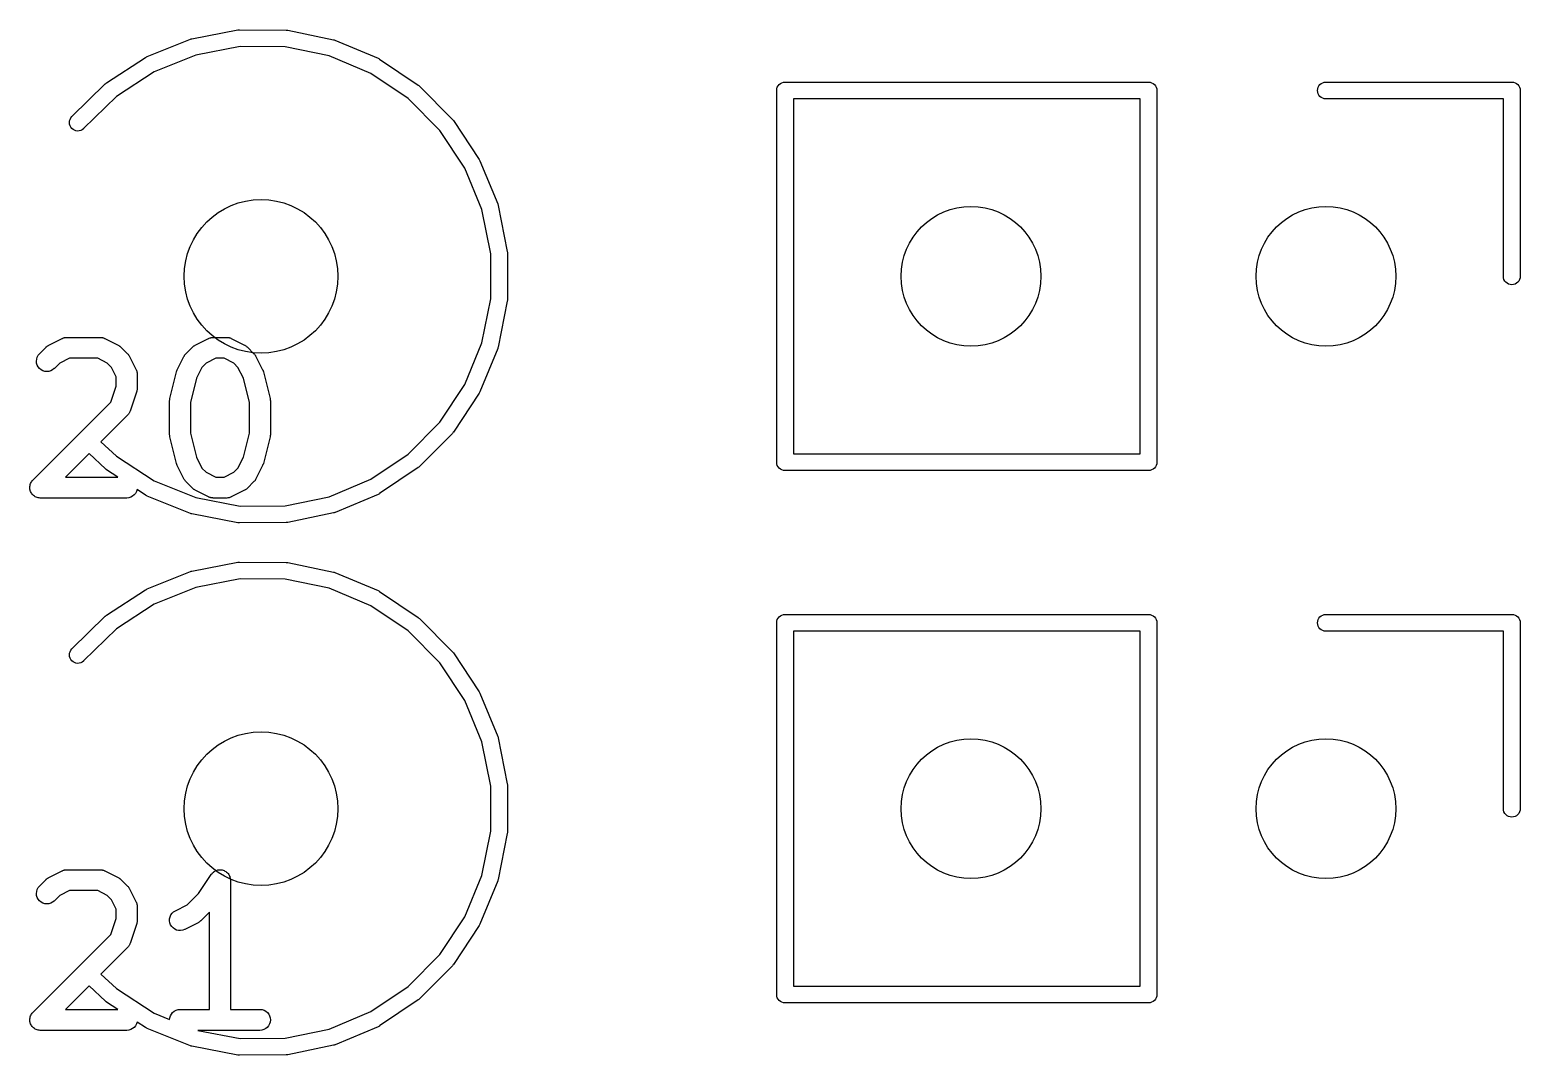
# Model space of a CAD drawing. Extents: x 47 to 146.1, y -90.2 to -39.3.
# Drawn here: x 94.87 to 105.53, y -58.91 to -51.58 of the extents above; entities that cross this region are included whole.
import ezdxf

# ---------------------------------------------------------------- set-up
doc = ezdxf.new("R2010")
doc.units = 0
doc.header["$MEASUREMENT"] = 0
doc.layers.add('BLACK', color=7, linetype='CONTINUOUS')

msp = doc.modelspace()

# ---------------------------------------------------------------- linework, layer by layer
at = {"layer": 'BLACK', "linetype": 'CONTINUOUS'}
for p, q in [((96.0254, -51.6393), (96.3535, -51.5767)), ((96.3535, -51.5767), (96.3543, -51.5765)), ((96.3543, -51.5765), (96.3597, -51.5761)), ((96.3597, -51.5761), (96.3652, -51.5756)), ((96.3652, -51.5756), (96.6992, -51.5779)), ((96.6992, -51.5779), (96.7, -51.5779)), ((96.7, -51.5779), (96.7054, -51.5786)), ((96.7054, -51.5786), (96.7108, -51.5791)), ((96.7108, -51.5791), (97.038, -51.6463)), ((95.7045, -51.7677), (96.0142, -51.6426)), ((96.0142, -51.6426), (96.0149, -51.6423)), ((96.0149, -51.6423), (96.0202, -51.6408)), ((96.0202, -51.6408), (96.0254, -51.6393)), ((96.3702, -51.6956), (96.0537, -51.756)), ((96.6925, -51.6979), (96.3702, -51.6956)), ((97.0081, -51.7626), (96.6925, -51.6979)), ((97.038, -51.6463), (97.0388, -51.6464)), ((97.0388, -51.6464), (97.044, -51.6481)), ((97.044, -51.6481), (97.0492, -51.6497)), ((97.0492, -51.6497), (97.3571, -51.7791)), ((95.4146, -51.9561), (95.6941, -51.7732)), ((95.6941, -51.7732), (95.6948, -51.7727)), ((95.6948, -51.7727), (95.6997, -51.7702)), ((95.6997, -51.7702), (95.7045, -51.7677)), ((96.0537, -51.756), (95.7549, -51.8768)), ((97.3052, -51.8875), (97.0081, -51.7626)), ((97.3571, -51.7791), (97.3579, -51.7795)), ((97.3579, -51.7795), (97.3627, -51.7821)), ((97.3627, -51.7821), (97.3674, -51.7847)), ((97.3674, -51.7847), (97.6444, -51.9715)), ((95.7549, -51.8768), (95.4853, -52.0533)), ((97.5724, -52.0677), (97.3052, -51.8875)), ((95.1669, -52.1971), (95.4055, -51.9634)), ((95.4055, -51.9634), (95.4061, -51.9628)), ((95.4061, -51.9628), (95.4104, -51.9595)), ((95.4104, -51.9595), (95.4146, -51.9561)), ((97.6444, -51.9715), (97.6451, -51.9719)), ((97.6451, -51.9719), (97.6492, -51.9754)), ((97.6492, -51.9754), (97.6534, -51.9789)), ((97.6534, -51.9789), (97.8888, -52.2159)), ((100.21, -52.01), (100.211, -51.9982)), ((100.21, -52.0129), (100.21, -52.01)), ((100.21, -54.667), (100.21, -52.0129)), ((100.211, -51.9982), (100.214, -51.9869)), ((100.214, -51.9869), (100.22, -51.9765)), ((100.22, -51.9765), (100.227, -51.9674)), ((100.227, -51.9674), (100.237, -51.9599)), ((100.237, -51.9599), (100.247, -51.9543)), ((100.247, -51.9543), (100.258, -51.9509)), ((100.258, -51.9509), (100.267, -51.95)), ((100.267, -51.95), (100.27, -51.9497)), ((100.27, -51.9497), (100.273, -51.95)), ((100.273, -51.95), (102.867, -51.95)), ((102.867, -51.95), (102.87, -51.9497)), ((102.87, -51.9497), (102.873, -51.95)), ((102.873, -51.95), (102.873, -51.95)), ((102.873, -51.95), (102.882, -51.9509)), ((102.882, -51.9509), (102.893, -51.9543)), ((102.893, -51.9543), (102.903, -51.9599)), ((102.903, -51.9599), (102.913, -51.9674)), ((102.913, -51.9674), (102.92, -51.9765)), ((102.92, -51.9765), (102.926, -51.9869)), ((102.926, -51.9869), (102.929, -51.9982)), ((102.929, -51.9982), (102.93, -52.01)), ((102.93, -52.01), (102.93, -52.0129)), ((102.93, -52.0129), (102.93, -54.6671)), ((104.08, -52.01), (104.081, -51.9982)), ((104.081, -52.0218), (104.08, -52.01)), ((104.081, -51.9982), (104.084, -51.9869)), ((104.084, -52.0331), (104.081, -52.0218)), ((104.084, -51.9869), (104.09, -51.9765)), ((104.09, -52.0435), (104.084, -52.0331)), ((104.09, -51.9765), (104.097, -51.9674)), ((104.097, -51.9674), (104.107, -51.9599)), ((104.107, -51.9599), (104.117, -51.9543)), ((104.117, -51.9543), (104.128, -51.9509)), ((104.128, -51.9509), (104.137, -51.95)), ((104.137, -51.95), (105.467, -51.95)), ((105.467, -51.95), (105.47, -51.9497)), ((105.47, -51.9497), (105.473, -51.95)), ((105.473, -51.95), (105.473, -51.95)), ((105.473, -51.95), (105.482, -51.9509)), ((105.482, -51.9509), (105.493, -51.9543)), ((105.493, -51.9543), (105.503, -51.9599)), ((105.503, -51.9599), (105.513, -51.9674)), ((105.513, -51.9674), (105.52, -51.9765)), ((105.52, -51.9765), (105.526, -51.9869)), ((105.526, -51.9869), (105.529, -51.9982)), ((105.529, -51.9982), (105.53, -52.01)), ((105.53, -52.01), (105.53, -52.0129)), ((105.53, -52.0129), (105.53, -53.3429)), ((95.4853, -52.0533), (95.2508, -52.2829)), ((97.7995, -52.2963), (97.5724, -52.0677)), ((100.33, -52.07), (100.33, -54.61)), ((102.81, -52.07), (100.33, -52.07)), ((102.81, -54.61), (102.81, -52.07)), ((104.097, -52.0526), (104.09, -52.0435)), ((104.107, -52.0601), (104.097, -52.0526)), ((104.117, -52.0657), (104.107, -52.0601)), ((104.128, -52.0691), (104.117, -52.0657)), ((104.137, -52.07), (104.128, -52.0691)), ((105.41, -52.07), (104.137, -52.07)), ((105.41, -53.3429), (105.41, -52.07)), ((95.1489, -52.2392), (95.1502, -52.2275)), ((95.1498, -52.2508), (95.1489, -52.2392)), ((95.1531, -52.2621), (95.1498, -52.2508)), ((95.1502, -52.2275), (95.1537, -52.2164)), ((95.1537, -52.2164), (95.1593, -52.2061)), ((95.1593, -52.2061), (95.1669, -52.1971)), ((97.8888, -52.2159), (97.8894, -52.2165)), ((97.8894, -52.2165), (97.8928, -52.2208)), ((97.8928, -52.2208), (97.8962, -52.225)), ((97.8962, -52.225), (98.081, -52.5032)), ((95.1584, -52.2725), (95.1531, -52.2621)), ((95.1657, -52.2817), (95.1584, -52.2725)), ((95.1746, -52.2893), (95.1657, -52.2817)), ((95.1848, -52.295), (95.1746, -52.2893)), ((95.196, -52.2986), (95.1848, -52.295)), ((95.2076, -52.3), (95.196, -52.2986)), ((95.2193, -52.2991), (95.2076, -52.3)), ((95.2305, -52.2959), (95.2193, -52.2991)), ((95.241, -52.2907), (95.2305, -52.2959)), ((95.2502, -52.2834), (95.241, -52.2907)), ((95.2508, -52.2829), (95.2502, -52.2834)), ((97.9778, -52.5647), (97.7995, -52.2963)), ((98.1007, -52.8626), (97.9778, -52.5647)), ((98.081, -52.5032), (98.0815, -52.5039)), ((98.0815, -52.5039), (98.084, -52.5087)), ((98.084, -52.5087), (98.0865, -52.5135)), ((98.0865, -52.5135), (98.2139, -52.8223)), ((98.1633, -53.1787), (98.1007, -52.8626)), ((98.2139, -52.8223), (98.2142, -52.8231)), ((98.2142, -52.8231), (98.2157, -52.8284)), ((98.2157, -52.8284), (98.2172, -52.8335)), ((98.2172, -52.8335), (98.2821, -53.1612)), ((98.1633, -53.501), (98.1633, -53.1787)), ((98.2821, -53.1612), (98.2823, -53.162)), ((98.2823, -53.162), (98.2828, -53.1674)), ((98.2828, -53.1674), (98.2833, -53.1728)), ((98.2833, -53.1728), (98.2833, -53.5069)), ((105.411, -53.3518), (105.41, -53.3429)), ((105.414, -53.3631), (105.411, -53.3518)), ((105.42, -53.3735), (105.414, -53.3631)), ((105.427, -53.3826), (105.42, -53.3735)), ((105.437, -53.3901), (105.427, -53.3826)), ((105.447, -53.3957), (105.437, -53.3901)), ((105.458, -53.3991), (105.447, -53.3957)), ((105.47, -53.4003), (105.458, -53.3991)), ((105.482, -53.3991), (105.47, -53.4003)), ((105.493, -53.3957), (105.482, -53.3991)), ((105.503, -53.3901), (105.493, -53.3957)), ((105.513, -53.3826), (105.503, -53.3901)), ((105.52, -53.3735), (105.513, -53.3826)), ((105.526, -53.3631), (105.52, -53.3735)), ((105.529, -53.3518), (105.526, -53.3631)), ((105.53, -53.3429), (105.529, -53.3518)), ((98.1007, -53.8171), (98.1633, -53.501)), ((98.2822, -53.5185), (98.2173, -53.8462)), ((98.2827, -53.5131), (98.2822, -53.5185)), ((98.2833, -53.5077), (98.2827, -53.5131)), ((98.2833, -53.5069), (98.2833, -53.5077)), ((94.9351, -53.894), (94.9827, -53.8463)), ((94.9827, -53.8463), (94.9834, -53.8456)), ((94.9834, -53.8456), (94.9867, -53.843)), ((94.9867, -53.843), (94.9898, -53.8401)), ((94.9898, -53.8401), (94.9924, -53.8384)), ((94.9924, -53.8384), (94.9949, -53.8365)), ((94.9949, -53.8365), (94.9986, -53.8345)), ((94.9986, -53.8345), (95.0022, -53.8323)), ((95.0022, -53.8323), (95.0974, -53.7847)), ((95.0974, -53.7847), (95.0983, -53.7842)), ((95.0983, -53.7842), (95.1004, -53.7834)), ((95.1004, -53.7834), (95.1024, -53.7824)), ((95.1024, -53.7824), (95.1073, -53.7809)), ((95.1073, -53.7809), (95.1121, -53.7792)), ((95.1121, -53.7792), (95.1143, -53.7788)), ((95.1143, -53.7788), (95.1164, -53.7782)), ((95.1164, -53.7782), (95.1215, -53.7777)), ((95.1215, -53.7777), (95.1265, -53.7769)), ((95.1265, -53.7769), (95.1288, -53.777)), ((95.1288, -53.777), (95.131, -53.7767)), ((95.131, -53.7767), (95.369, -53.7767)), ((95.369, -53.7767), (95.3701, -53.7768)), ((95.3701, -53.7768), (95.3723, -53.777)), ((95.3723, -53.777), (95.3745, -53.7769)), ((95.3745, -53.7769), (95.3796, -53.7778)), ((95.3796, -53.7778), (95.3846, -53.7784)), ((95.3846, -53.7784), (95.3867, -53.779)), ((95.3867, -53.779), (95.3889, -53.7794)), ((95.3889, -53.7794), (95.3937, -53.7813)), ((95.3937, -53.7813), (95.3986, -53.7828)), ((95.3986, -53.7828), (95.4005, -53.7839)), ((95.4005, -53.7839), (95.4026, -53.7847)), ((95.4026, -53.7847), (95.4978, -53.8323)), ((95.4978, -53.8323), (95.4988, -53.8328)), ((95.4988, -53.8328), (95.5023, -53.835)), ((95.5023, -53.835), (95.506, -53.837)), ((95.506, -53.837), (95.5084, -53.839)), ((95.5084, -53.839), (95.511, -53.8407)), ((95.511, -53.8407), (95.5141, -53.8437)), ((95.5141, -53.8437), (95.5173, -53.8463)), ((95.5173, -53.8463), (95.5649, -53.894)), ((95.9827, -53.894), (96.0303, -53.8463)), ((96.0303, -53.8463), (96.031, -53.8456)), ((96.031, -53.8456), (96.0343, -53.843)), ((96.0343, -53.843), (96.0374, -53.8401)), ((96.0374, -53.8401), (96.04, -53.8384)), ((96.04, -53.8384), (96.0425, -53.8365)), ((96.0425, -53.8365), (96.0462, -53.8345)), ((96.0462, -53.8345), (96.0498, -53.8323)), ((96.0498, -53.8323), (96.145, -53.7847)), ((96.145, -53.7847), (96.146, -53.7842)), ((96.146, -53.7842), (96.148, -53.7834)), ((96.148, -53.7834), (96.15, -53.7824)), ((96.15, -53.7824), (96.1549, -53.7809)), ((96.1549, -53.7809), (96.1597, -53.7792)), ((96.1597, -53.7792), (96.1619, -53.7788)), ((96.1619, -53.7788), (96.164, -53.7782)), ((96.164, -53.7782), (96.1691, -53.7777)), ((96.1691, -53.7777), (96.1742, -53.7769)), ((96.1742, -53.7769), (96.1764, -53.777)), ((96.1764, -53.777), (96.1786, -53.7767)), ((96.1786, -53.7767), (96.2738, -53.7767)), ((96.2738, -53.7767), (96.2749, -53.7768)), ((96.2749, -53.7768), (96.2771, -53.777)), ((96.2771, -53.777), (96.2793, -53.7769)), ((96.2793, -53.7769), (96.2843, -53.7778)), ((96.2843, -53.7778), (96.2894, -53.7784)), ((96.2894, -53.7784), (96.2915, -53.779)), ((96.2915, -53.779), (96.2937, -53.7794)), ((96.2937, -53.7794), (96.2985, -53.7813)), ((96.2985, -53.7813), (96.3034, -53.7828)), ((96.3034, -53.7828), (96.3053, -53.7839)), ((96.3053, -53.7839), (96.3074, -53.7847)), ((96.3074, -53.7847), (96.4026, -53.8323)), ((96.4026, -53.8323), (96.4035, -53.8328)), ((96.4035, -53.8328), (96.4071, -53.835)), ((96.4071, -53.835), (96.4108, -53.837)), ((96.4108, -53.837), (96.4132, -53.839)), ((96.4132, -53.839), (96.4158, -53.8407)), ((96.4158, -53.8407), (96.4188, -53.8437)), ((96.4188, -53.8437), (96.4221, -53.8463)), ((96.4221, -53.8463), (96.4697, -53.894)), ((97.978, -54.1151), (98.1007, -53.8171)), ((98.2155, -53.8522), (98.2139, -53.8574)), ((98.2172, -53.847), (98.2155, -53.8522)), ((98.2173, -53.8462), (98.2172, -53.847)), ((94.9131, -53.9467), (94.9146, -53.9322)), ((94.9145, -53.9613), (94.9131, -53.9467)), ((94.9187, -53.9753), (94.9145, -53.9613)), ((94.9146, -53.9322), (94.9189, -53.9182)), ((94.9189, -53.9182), (94.9258, -53.9053)), ((94.9258, -53.9053), (94.9351, -53.894)), ((95.0801, -53.961), (95.0411, -54)), ((95.1487, -53.9267), (95.0801, -53.961)), ((95.3513, -53.9267), (95.1487, -53.9267)), ((95.4199, -53.961), (95.3513, -53.9267)), ((95.4503, -53.9914), (95.4199, -53.961)), ((95.5649, -53.894), (95.5657, -53.8947)), ((95.5657, -53.8947), (95.5683, -53.898)), ((95.5683, -53.898), (95.5712, -53.9011)), ((95.5712, -53.9011), (95.5729, -53.9037)), ((95.5729, -53.9037), (95.5748, -53.9061)), ((95.5748, -53.9061), (95.5767, -53.9099)), ((95.5767, -53.9099), (95.579, -53.9134)), ((95.579, -53.9134), (95.6266, -54.0087)), ((95.921, -54.0087), (95.9686, -53.9134)), ((95.9686, -53.9134), (95.9691, -53.9125)), ((95.9691, -53.9125), (95.9714, -53.909)), ((95.9714, -53.909), (95.9734, -53.9053)), ((95.9734, -53.9053), (95.9754, -53.9029)), ((95.9754, -53.9029), (95.9771, -53.9002)), ((95.9771, -53.9002), (95.98, -53.8972)), ((95.98, -53.8972), (95.9827, -53.894)), ((96.1278, -53.961), (96.0974, -53.9914)), ((96.1963, -53.9267), (96.1278, -53.961)), ((96.2561, -53.9267), (96.1963, -53.9267)), ((96.3246, -53.961), (96.2561, -53.9267)), ((96.355, -53.9914), (96.3246, -53.961)), ((96.4697, -53.894), (96.4704, -53.8947)), ((96.4704, -53.8947), (96.4731, -53.898)), ((96.4731, -53.898), (96.476, -53.9011)), ((96.476, -53.9011), (96.4776, -53.9037)), ((96.4776, -53.9037), (96.4796, -53.9061)), ((96.4796, -53.9061), (96.4815, -53.9099)), ((96.4815, -53.9099), (96.4837, -53.9134)), ((96.4837, -53.9134), (96.5314, -54.0087)), ((98.2139, -53.8574), (98.0867, -54.1662)), ((94.9255, -53.9883), (94.9187, -53.9753)), ((94.9347, -53.9996), (94.9255, -53.9883)), ((94.9459, -54.009), (94.9347, -53.9996)), ((94.9588, -54.016), (94.9459, -54.009)), ((94.9728, -54.0204), (94.9588, -54.016)), ((94.9873, -54.022), (94.9728, -54.0204)), ((95.0019, -54.0207), (94.9873, -54.022)), ((95.0159, -54.0166), (95.0019, -54.0207)), ((95.0289, -54.0099), (95.0159, -54.0166)), ((95.0404, -54.0008), (95.0289, -54.0099)), ((95.0411, -54), (95.0404, -54.0008)), ((95.4845, -54.0599), (95.4503, -53.9914)), ((95.4845, -54.1253), (95.4845, -54.0599)), ((95.6266, -54.0087), (95.6271, -54.0096)), ((95.6271, -54.0096), (95.6278, -54.0117)), ((95.6278, -54.0117), (95.6289, -54.0136)), ((95.6289, -54.0136), (95.6303, -54.0186)), ((95.6303, -54.0186), (95.6321, -54.0234)), ((95.6321, -54.0234), (95.6325, -54.0255)), ((95.6325, -54.0255), (95.6331, -54.0277)), ((95.6331, -54.0277), (95.6336, -54.0328)), ((95.6336, -54.0328), (95.6344, -54.0378)), ((95.6344, -54.0378), (95.6343, -54.04)), ((95.6343, -54.04), (95.6345, -54.0422)), ((95.6345, -54.0422), (95.6345, -54.1375)), ((95.8677, -54.2145), (95.9153, -54.024)), ((95.9153, -54.024), (95.9156, -54.023)), ((95.9156, -54.023), (95.9157, -54.0227)), ((95.9157, -54.0227), (95.9158, -54.0223)), ((95.9158, -54.0223), (95.9183, -54.0158)), ((95.9183, -54.0158), (95.9207, -54.0093)), ((95.9207, -54.0093), (95.9209, -54.009)), ((95.9209, -54.009), (95.921, -54.0087)), ((96.0589, -54.0684), (96.0155, -54.2419)), ((96.0974, -53.9914), (96.0589, -54.0684)), ((96.3935, -54.0684), (96.355, -53.9914)), ((96.4369, -54.2419), (96.3935, -54.0684)), ((96.5314, -54.0087), (96.5318, -54.0096)), ((96.5318, -54.0096), (96.5319, -54.0099)), ((96.5319, -54.0099), (96.5321, -54.0102)), ((96.5321, -54.0102), (96.5345, -54.0168)), ((96.5345, -54.0168), (96.5369, -54.0234)), ((96.5369, -54.0234), (96.5369, -54.0237)), ((96.5369, -54.0237), (96.537, -54.024)), ((96.537, -54.024), (96.5847, -54.2145)), ((95.4464, -54.2398), (95.4845, -54.1253)), ((95.6307, -54.1612), (95.5831, -54.304)), ((95.6316, -54.1571), (95.6307, -54.1612)), ((95.6329, -54.1531), (95.6316, -54.1571)), ((95.6332, -54.15), (95.6329, -54.1531)), ((95.6339, -54.1469), (95.6332, -54.15)), ((95.634, -54.1427), (95.6339, -54.1469)), ((95.6345, -54.1385), (95.634, -54.1427)), ((95.6345, -54.1375), (95.6345, -54.1385)), ((97.7997, -54.3835), (97.978, -54.1151)), ((98.0838, -54.1717), (98.0812, -54.1766)), ((98.0864, -54.167), (98.0838, -54.1717)), ((98.0867, -54.1662), (98.0864, -54.167)), ((94.8874, -54.7987), (95.4464, -54.2398)), ((95.8655, -54.2317), (95.8656, -54.2303)), ((95.8655, -54.2327), (95.8655, -54.2317)), ((95.8655, -54.4708), (95.8655, -54.2327)), ((95.8656, -54.229), (95.8664, -54.223)), ((95.8656, -54.2303), (95.8656, -54.229)), ((95.8664, -54.223), (95.8671, -54.2171)), ((95.8671, -54.2171), (95.8675, -54.2158)), ((95.8675, -54.2158), (95.8677, -54.2145)), ((96.0155, -54.2419), (96.0155, -54.4616)), ((96.4369, -54.4616), (96.4369, -54.2419)), ((96.5847, -54.2145), (96.5849, -54.2155)), ((96.5849, -54.2155), (96.5851, -54.2169)), ((96.5851, -54.2169), (96.5855, -54.2181)), ((96.5855, -54.2181), (96.5861, -54.2241)), ((96.5861, -54.2241), (96.5869, -54.23)), ((96.5869, -54.23), (96.5868, -54.2314)), ((96.5868, -54.2314), (96.5869, -54.2327)), ((96.5869, -54.2327), (96.5869, -54.4708)), ((98.0812, -54.1766), (97.8964, -54.4548)), ((95.5649, -54.3333), (95.3744, -54.5239)), ((95.5663, -54.3316), (95.5649, -54.3333)), ((95.568, -54.3301), (95.5663, -54.3316)), ((95.571, -54.326), (95.568, -54.3301)), ((95.5742, -54.322), (95.571, -54.326)), ((95.5753, -54.3201), (95.5742, -54.322)), ((95.5766, -54.3183), (95.5753, -54.3201)), ((95.5787, -54.3137), (95.5766, -54.3183)), ((95.5811, -54.3091), (95.5787, -54.3137)), ((95.5818, -54.307), (95.5811, -54.3091)), ((95.5827, -54.305), (95.5818, -54.307)), ((95.5831, -54.304), (95.5827, -54.305)), ((97.5726, -54.6122), (97.7997, -54.3835)), ((95.8656, -54.4721), (95.8655, -54.4708)), ((95.8655, -54.4735), (95.8656, -54.4721)), ((95.8663, -54.4794), (95.8655, -54.4735)), ((95.8669, -54.4854), (95.8663, -54.4794)), ((95.8673, -54.4866), (95.8669, -54.4854)), ((95.8675, -54.488), (95.8673, -54.4866)), ((95.8677, -54.489), (95.8675, -54.488)), ((95.9153, -54.6795), (95.8677, -54.489)), ((96.0155, -54.4616), (96.0589, -54.6351)), ((96.3935, -54.6351), (96.4369, -54.4616)), ((96.5847, -54.489), (96.537, -54.6795)), ((96.5849, -54.4877), (96.5847, -54.489)), ((96.5853, -54.4864), (96.5849, -54.4877)), ((96.5859, -54.4804), (96.5853, -54.4864)), ((96.5868, -54.4745), (96.5859, -54.4804)), ((96.5869, -54.4718), (96.5867, -54.4732)), ((96.5867, -54.4732), (96.5868, -54.4745)), ((96.5869, -54.4708), (96.5869, -54.4718)), ((97.889, -54.4639), (97.6536, -54.7009)), ((97.8924, -54.4596), (97.889, -54.4639)), ((97.8959, -54.4555), (97.8924, -54.4596)), ((97.8964, -54.4548), (97.8959, -54.4555)), ((95.3744, -54.5239), (95.4848, -54.6265)), ((95.2895, -54.6088), (95.1215, -54.7767)), ((95.4069, -54.7179), (95.2895, -54.6088)), ((95.4848, -54.6265), (95.7551, -54.8033)), ((95.9155, -54.6798), (95.9153, -54.6795)), ((95.9155, -54.6801), (95.9155, -54.6798)), ((95.9179, -54.6866), (95.9155, -54.6801)), ((95.9203, -54.6932), (95.9179, -54.6866)), ((95.9204, -54.6935), (95.9203, -54.6932)), ((95.9206, -54.6939), (95.9204, -54.6935)), ((95.921, -54.6948), (95.9206, -54.6939)), ((95.9686, -54.79), (95.921, -54.6948)), ((96.0589, -54.6351), (96.0974, -54.7121)), ((96.355, -54.7121), (96.3935, -54.6351)), ((96.5314, -54.6948), (96.4837, -54.79)), ((96.5315, -54.6945), (96.5314, -54.6948)), ((96.5317, -54.6942), (96.5315, -54.6945)), ((96.5341, -54.6877), (96.5317, -54.6942)), ((96.5366, -54.6811), (96.5341, -54.6877)), ((96.5367, -54.6808), (96.5366, -54.6811)), ((96.5368, -54.6805), (96.5367, -54.6808)), ((96.537, -54.6795), (96.5368, -54.6805)), ((97.3055, -54.7924), (97.5726, -54.6122)), ((97.6446, -54.7084), (97.3677, -54.8952)), ((97.6488, -54.7049), (97.6446, -54.7084)), ((97.653, -54.7015), (97.6488, -54.7049)), ((97.6536, -54.7009), (97.653, -54.7015)), ((100.21, -54.67), (100.21, -54.667)), ((100.211, -54.6818), (100.21, -54.67)), ((100.214, -54.6931), (100.211, -54.6818)), ((100.22, -54.7035), (100.214, -54.6931)), ((100.227, -54.7126), (100.22, -54.7035)), ((100.33, -54.61), (102.81, -54.61)), ((102.92, -54.7035), (102.913, -54.7126)), ((102.926, -54.6931), (102.92, -54.7035)), ((102.929, -54.6818), (102.926, -54.6931)), ((102.93, -54.67), (102.929, -54.6818)), ((102.93, -54.6671), (102.93, -54.67)), ((94.8748, -54.8163), (94.8782, -54.81)), ((94.8782, -54.8099), (94.8783, -54.8098)), ((94.8782, -54.81), (94.8782, -54.8099)), ((94.8783, -54.8098), (94.8829, -54.8042)), ((94.8829, -54.8042), (94.8874, -54.7987)), ((95.1215, -54.7767), (95.4953, -54.7767)), ((95.4106, -54.7207), (95.4069, -54.7179)), ((95.4142, -54.7236), (95.4106, -54.7207)), ((95.4149, -54.7241), (95.4142, -54.7236)), ((95.4953, -54.7767), (95.4149, -54.7241)), ((95.7551, -54.8033), (96.0539, -54.924)), ((95.9709, -54.7936), (95.9686, -54.79)), ((95.9728, -54.7974), (95.9709, -54.7936)), ((95.9748, -54.7998), (95.9728, -54.7974)), ((95.9764, -54.8024), (95.9748, -54.7998)), ((95.9793, -54.8055), (95.9764, -54.8024)), ((95.9819, -54.8088), (95.9793, -54.8055)), ((95.9827, -54.8095), (95.9819, -54.8088)), ((96.0303, -54.8572), (95.9827, -54.8095)), ((96.0974, -54.7121), (96.1278, -54.7425)), ((96.1278, -54.7425), (96.1963, -54.7767)), ((96.1963, -54.7767), (96.2561, -54.7767)), ((96.2561, -54.7767), (96.3246, -54.7425)), ((96.3246, -54.7425), (96.355, -54.7121)), ((96.4697, -54.8095), (96.4221, -54.8572)), ((96.4724, -54.8063), (96.4697, -54.8095)), ((96.4753, -54.8033), (96.4724, -54.8063)), ((96.477, -54.8006), (96.4753, -54.8033)), ((96.479, -54.7982), (96.477, -54.8006)), ((96.481, -54.7945), (96.479, -54.7982)), ((96.4833, -54.791), (96.481, -54.7945)), ((96.4837, -54.79), (96.4833, -54.791)), ((97.0084, -54.9173), (97.3055, -54.7924)), ((100.237, -54.7201), (100.227, -54.7126)), ((100.247, -54.7257), (100.237, -54.7201)), ((100.258, -54.7291), (100.247, -54.7257)), ((100.267, -54.73), (100.258, -54.7291)), ((100.27, -54.7303), (100.267, -54.73)), ((100.267, -54.73), (100.267, -54.73)), ((100.273, -54.73), (100.27, -54.7303)), ((102.867, -54.73), (100.273, -54.73)), ((102.87, -54.7303), (102.867, -54.73)), ((102.88, -54.7293), (102.87, -54.7303)), ((102.882, -54.7291), (102.88, -54.7293)), ((102.893, -54.7257), (102.882, -54.7291)), ((102.903, -54.7201), (102.893, -54.7257)), ((102.913, -54.7126), (102.903, -54.7201)), ((94.8655, -54.8512), (94.8662, -54.844)), ((94.8655, -54.8513), (94.8655, -54.8512)), ((94.8655, -54.8515), (94.8655, -54.8513)), ((94.8662, -54.8587), (94.8655, -54.8515)), ((94.8662, -54.844), (94.867, -54.8369)), ((94.8668, -54.8658), (94.8662, -54.8587)), ((94.8668, -54.8659), (94.8668, -54.8658)), ((94.8669, -54.8661), (94.8668, -54.8659)), ((94.8689, -54.873), (94.8669, -54.8661)), ((94.867, -54.8367), (94.8692, -54.8297)), ((94.867, -54.8368), (94.867, -54.8367)), ((94.867, -54.8369), (94.867, -54.8368)), ((94.8709, -54.8798), (94.8689, -54.873)), ((94.8692, -54.8297), (94.8712, -54.8229)), ((94.871, -54.88), (94.8709, -54.8798)), ((94.871, -54.8801), (94.871, -54.88)), ((94.8745, -54.8866), (94.871, -54.8801)), ((94.8712, -54.8229), (94.8713, -54.8228)), ((94.8713, -54.8227), (94.8748, -54.8163)), ((94.8713, -54.8228), (94.8713, -54.8227)), ((94.8777, -54.8928), (94.8745, -54.8866)), ((94.8778, -54.8929), (94.8777, -54.8928)), ((94.8779, -54.893), (94.8778, -54.8929)), ((94.8824, -54.8987), (94.8779, -54.893)), ((94.8869, -54.9042), (94.8824, -54.8987)), ((94.887, -54.9043), (94.8869, -54.9042)), ((94.8871, -54.9044), (94.887, -54.9043)), ((94.8926, -54.909), (94.8871, -54.9044)), ((94.8981, -54.9136), (94.8926, -54.909)), ((94.8982, -54.9137), (94.8981, -54.9136)), ((94.8983, -54.9138), (94.8982, -54.9137)), ((94.9047, -54.9172), (94.8983, -54.9138)), ((94.9109, -54.9207), (94.9047, -54.9172)), ((94.9111, -54.9207), (94.9109, -54.9207)), ((94.9112, -54.9208), (94.9111, -54.9207)), ((94.918, -54.9229), (94.9112, -54.9208)), ((95.5881, -54.9211), (95.5741, -54.9253)), ((95.601, -54.9142), (95.5881, -54.9211)), ((95.6124, -54.905), (95.601, -54.9142)), ((95.6217, -54.8937), (95.6124, -54.905)), ((95.6287, -54.8808), (95.6217, -54.8937)), ((95.633, -54.8668), (95.6287, -54.8808)), ((95.6944, -54.907), (95.633, -54.8668)), ((95.6992, -54.9095), (95.6944, -54.907)), ((95.704, -54.9121), (95.6992, -54.9095)), ((95.7047, -54.9124), (95.704, -54.9121)), ((96.0144, -55.0375), (95.7047, -54.9124)), ((96.0336, -54.8598), (96.0303, -54.8572)), ((96.0366, -54.8628), (96.0336, -54.8598)), ((96.0392, -54.8645), (96.0366, -54.8628)), ((96.0416, -54.8665), (96.0392, -54.8645)), ((96.0453, -54.8684), (96.0416, -54.8665)), ((96.0489, -54.8707), (96.0453, -54.8684)), ((96.0498, -54.8712), (96.0489, -54.8707)), ((96.145, -54.9188), (96.0498, -54.8712)), ((96.1471, -54.9196), (96.145, -54.9188)), ((96.149, -54.9207), (96.1471, -54.9196)), ((96.1539, -54.9222), (96.149, -54.9207)), ((96.3024, -54.9211), (96.2975, -54.9226)), ((96.3043, -54.92), (96.3024, -54.9211)), ((96.3064, -54.9193), (96.3043, -54.92)), ((96.3073, -54.9188), (96.3064, -54.9193)), ((96.4026, -54.8712), (96.3073, -54.9188)), ((96.4062, -54.869), (96.4026, -54.8712)), ((96.4099, -54.867), (96.4062, -54.869)), ((96.4123, -54.8651), (96.4099, -54.867)), ((96.415, -54.8634), (96.4123, -54.8651)), ((96.418, -54.8605), (96.415, -54.8634)), ((96.4213, -54.8579), (96.418, -54.8605)), ((96.4221, -54.8572), (96.4213, -54.8579)), ((96.6927, -54.9821), (97.0084, -54.9173)), ((97.3574, -54.9007), (97.0495, -55.0302)), ((97.3622, -54.8982), (97.3574, -54.9007)), ((97.367, -54.8956), (97.3622, -54.8982)), ((97.3677, -54.8952), (97.367, -54.8956)), ((94.9249, -54.9251), (94.918, -54.9229)), ((94.925, -54.9251), (94.9249, -54.9251)), ((94.9251, -54.9252), (94.925, -54.9251)), ((94.9323, -54.9259), (94.9251, -54.9252)), ((94.9394, -54.9267), (94.9323, -54.9259)), ((94.9397, -54.9267), (94.9394, -54.9267)), ((94.9405, -54.9267), (94.9397, -54.9267)), ((94.9397, -54.9267), (94.9397, -54.9267)), ((94.9397, -54.9267), (94.9397, -54.9267)), ((95.5595, -54.9267), (94.9405, -54.9267)), ((95.5741, -54.9253), (95.5595, -54.9267)), ((96.0539, -54.924), (96.3705, -54.9844)), ((96.1587, -54.9241), (96.1539, -54.9222)), ((96.1609, -54.9244), (96.1587, -54.9241)), ((96.163, -54.9251), (96.1609, -54.9244)), ((96.1681, -54.9257), (96.163, -54.9251)), ((96.1731, -54.9265), (96.1681, -54.9257)), ((96.1753, -54.9265), (96.1731, -54.9265)), ((96.1775, -54.9267), (96.1753, -54.9265)), ((96.1786, -54.9267), (96.1775, -54.9267)), ((96.2738, -54.9267), (96.1786, -54.9267)), ((96.276, -54.9265), (96.2738, -54.9267)), ((96.2782, -54.9266), (96.276, -54.9265)), ((96.2833, -54.9258), (96.2782, -54.9266)), ((96.2884, -54.9253), (96.2833, -54.9258)), ((96.2905, -54.9247), (96.2884, -54.9253)), ((96.2927, -54.9243), (96.2905, -54.9247)), ((96.2975, -54.9226), (96.2927, -54.9243)), ((96.3705, -54.9844), (96.6927, -54.9821)), ((96.0197, -55.039), (96.0144, -55.0375)), ((96.0249, -55.0407), (96.0197, -55.039)), ((96.0257, -55.0408), (96.0249, -55.0407)), ((96.3538, -55.1034), (96.0257, -55.0408)), ((96.3592, -55.1039), (96.3538, -55.1034)), ((96.3646, -55.1044), (96.3592, -55.1039)), ((96.3655, -55.1044), (96.3646, -55.1044)), ((96.6995, -55.1021), (96.3655, -55.1044)), ((96.7049, -55.1015), (96.6995, -55.1021)), ((96.7103, -55.101), (96.7049, -55.1015)), ((96.7111, -55.1009), (96.7103, -55.101)), ((97.0383, -55.0337), (96.7111, -55.1009)), ((97.0435, -55.0321), (97.0383, -55.0337)), ((97.0487, -55.0305), (97.0435, -55.0321)), ((97.0495, -55.0302), (97.0487, -55.0305)), ((95.7045, -55.5777), (96.0142, -55.4526)), ((96.0142, -55.4526), (96.0149, -55.4523)), ((96.0149, -55.4523), (96.0202, -55.4508)), ((96.0202, -55.4508), (96.0254, -55.4493)), ((96.0254, -55.4493), (96.3535, -55.3867)), ((96.3535, -55.3867), (96.3543, -55.3865)), ((96.3543, -55.3865), (96.3597, -55.3861)), ((96.3597, -55.3861), (96.3652, -55.3856)), ((96.3652, -55.3856), (96.6992, -55.3879)), ((96.6992, -55.3879), (96.7, -55.3879)), ((96.7, -55.3879), (96.7054, -55.3886)), ((96.7054, -55.3886), (96.7108, -55.3891)), ((96.7108, -55.3891), (97.038, -55.4563)), ((96.3702, -55.5056), (96.0537, -55.566)), ((96.6925, -55.5079), (96.3702, -55.5056)), ((97.0081, -55.5726), (96.6925, -55.5079)), ((97.038, -55.4563), (97.0388, -55.4564)), ((97.0388, -55.4564), (97.044, -55.4581)), ((97.044, -55.4581), (97.0492, -55.4597)), ((97.0492, -55.4597), (97.3571, -55.5891)), ((95.4146, -55.7661), (95.6941, -55.5832)), ((95.6941, -55.5832), (95.6948, -55.5827)), ((95.6948, -55.5827), (95.6997, -55.5802)), ((95.6997, -55.5802), (95.7045, -55.5777)), ((96.0537, -55.566), (95.7549, -55.6868)), ((97.3052, -55.6975), (97.0081, -55.5726)), ((97.3571, -55.5891), (97.3579, -55.5895)), ((97.3579, -55.5895), (97.3627, -55.5921)), ((97.3627, -55.5921), (97.3674, -55.5947)), ((97.3674, -55.5947), (97.6444, -55.7815)), ((95.1669, -56.0071), (95.4055, -55.7734)), ((95.4055, -55.7734), (95.4061, -55.7728)), ((95.4061, -55.7728), (95.4104, -55.7695)), ((95.4104, -55.7695), (95.4146, -55.7661)), ((95.7549, -55.6868), (95.4853, -55.8633)), ((97.5724, -55.8777), (97.3052, -55.6975)), ((100.227, -55.7774), (100.237, -55.7699)), ((100.237, -55.7699), (100.247, -55.7643)), ((100.247, -55.7643), (100.258, -55.7609)), ((100.258, -55.7609), (100.267, -55.76)), ((100.267, -55.76), (100.27, -55.7597)), ((100.27, -55.7597), (100.273, -55.76)), ((100.273, -55.76), (102.867, -55.76)), ((102.867, -55.76), (102.87, -55.7597)), ((102.87, -55.7597), (102.873, -55.76)), ((102.873, -55.76), (102.873, -55.76)), ((102.873, -55.76), (102.882, -55.7609)), ((102.882, -55.7609), (102.893, -55.7643)), ((102.893, -55.7643), (102.903, -55.7699)), ((102.903, -55.7699), (102.913, -55.7774)), ((104.097, -55.7774), (104.107, -55.7699)), ((104.107, -55.7699), (104.117, -55.7643)), ((104.117, -55.7643), (104.128, -55.7609)), ((104.128, -55.7609), (104.137, -55.76)), ((104.137, -55.76), (105.467, -55.76)), ((105.467, -55.76), (105.47, -55.7597)), ((105.47, -55.7597), (105.473, -55.76)), ((105.473, -55.76), (105.473, -55.76)), ((105.473, -55.76), (105.482, -55.7609)), ((105.482, -55.7609), (105.493, -55.7643)), ((105.493, -55.7643), (105.503, -55.7699)), ((105.503, -55.7699), (105.513, -55.7774)), ((95.4853, -55.8633), (95.2508, -56.0929)), ((97.7995, -56.1063), (97.5724, -55.8777)), ((97.6444, -55.7815), (97.6451, -55.7819)), ((97.6451, -55.7819), (97.6492, -55.7854)), ((97.6492, -55.7854), (97.6534, -55.7889)), ((97.6534, -55.7889), (97.8888, -56.0259)), ((100.21, -55.82), (100.211, -55.8082)), ((100.21, -55.8229), (100.21, -55.82)), ((100.21, -58.477), (100.21, -55.8229)), ((100.211, -55.8082), (100.214, -55.7969)), ((100.214, -55.7969), (100.22, -55.7865)), ((100.22, -55.7865), (100.227, -55.7774)), ((100.33, -55.88), (100.33, -58.42)), ((102.81, -55.88), (100.33, -55.88)), ((102.81, -58.42), (102.81, -55.88)), ((102.913, -55.7774), (102.92, -55.7865)), ((102.92, -55.7865), (102.926, -55.7969)), ((102.926, -55.7969), (102.929, -55.8082)), ((102.929, -55.8082), (102.93, -55.82)), ((102.93, -55.82), (102.93, -55.8229)), ((102.93, -55.8229), (102.93, -58.4771)), ((104.08, -55.82), (104.081, -55.8082)), ((104.081, -55.8318), (104.08, -55.82)), ((104.081, -55.8082), (104.084, -55.7969)), ((104.084, -55.8431), (104.081, -55.8318)), ((104.084, -55.7969), (104.09, -55.7865)), ((104.09, -55.8535), (104.084, -55.8431)), ((104.09, -55.7865), (104.097, -55.7774)), ((104.097, -55.8626), (104.09, -55.8535)), ((104.107, -55.8701), (104.097, -55.8626)), ((104.117, -55.8757), (104.107, -55.8701)), ((104.128, -55.8791), (104.117, -55.8757)), ((104.137, -55.88), (104.128, -55.8791)), ((105.41, -55.88), (104.137, -55.88)), ((105.41, -57.1529), (105.41, -55.88)), ((105.513, -55.7774), (105.52, -55.7865)), ((105.52, -55.7865), (105.526, -55.7969)), ((105.526, -55.7969), (105.529, -55.8082)), ((105.529, -55.8082), (105.53, -55.82)), ((105.53, -55.82), (105.53, -55.8229)), ((105.53, -55.8229), (105.53, -57.1529)), ((95.1489, -56.0492), (95.1502, -56.0375)), ((95.1498, -56.0608), (95.1489, -56.0492)), ((95.1531, -56.0721), (95.1498, -56.0608)), ((95.1502, -56.0375), (95.1537, -56.0264)), ((95.1584, -56.0825), (95.1531, -56.0721)), ((95.1537, -56.0264), (95.1593, -56.0161)), ((95.1657, -56.0917), (95.1584, -56.0825)), ((95.1593, -56.0161), (95.1669, -56.0071)), ((95.1746, -56.0993), (95.1657, -56.0917)), ((95.2502, -56.0934), (95.241, -56.1007)), ((95.2508, -56.0929), (95.2502, -56.0934)), ((97.8888, -56.0259), (97.8894, -56.0265)), ((97.8894, -56.0265), (97.8928, -56.0308)), ((97.8928, -56.0308), (97.8962, -56.035)), ((97.8962, -56.035), (98.081, -56.3132)), ((95.1848, -56.105), (95.1746, -56.0993)), ((95.196, -56.1086), (95.1848, -56.105)), ((95.2076, -56.11), (95.196, -56.1086)), ((95.2193, -56.1091), (95.2076, -56.11)), ((95.2305, -56.1059), (95.2193, -56.1091)), ((95.241, -56.1007), (95.2305, -56.1059)), ((97.9778, -56.3747), (97.7995, -56.1063)), ((98.1007, -56.6726), (97.9778, -56.3747)), ((98.081, -56.3132), (98.0815, -56.3139)), ((98.0815, -56.3139), (98.084, -56.3187)), ((98.084, -56.3187), (98.0865, -56.3235)), ((98.0865, -56.3235), (98.2139, -56.6323)), ((98.1633, -56.9887), (98.1007, -56.6726)), ((98.2139, -56.6323), (98.2142, -56.6331)), ((98.2142, -56.6331), (98.2157, -56.6384)), ((98.2157, -56.6384), (98.2172, -56.6435)), ((98.2172, -56.6435), (98.2821, -56.9712)), ((98.1633, -57.311), (98.1633, -56.9887)), ((98.2821, -56.9712), (98.2823, -56.972)), ((98.2823, -56.972), (98.2828, -56.9774)), ((98.2828, -56.9774), (98.2833, -56.9828)), ((98.2833, -56.9828), (98.2833, -57.3169)), ((105.411, -57.1618), (105.41, -57.1529)), ((105.53, -57.1529), (105.529, -57.1618)), ((105.414, -57.1731), (105.411, -57.1618)), ((105.42, -57.1835), (105.414, -57.1731)), ((105.427, -57.1926), (105.42, -57.1835)), ((105.437, -57.2001), (105.427, -57.1926)), ((105.447, -57.2057), (105.437, -57.2001)), ((105.458, -57.2091), (105.447, -57.2057)), ((105.47, -57.2103), (105.458, -57.2091)), ((105.482, -57.2091), (105.47, -57.2103)), ((105.493, -57.2057), (105.482, -57.2091)), ((105.503, -57.2001), (105.493, -57.2057)), ((105.513, -57.1926), (105.503, -57.2001)), ((105.52, -57.1835), (105.513, -57.1926)), ((105.526, -57.1731), (105.52, -57.1835)), ((105.529, -57.1618), (105.526, -57.1731)), ((98.1007, -57.6271), (98.1633, -57.311)), ((98.2822, -57.3285), (98.2173, -57.6562)), ((98.2827, -57.3231), (98.2822, -57.3285)), ((98.2833, -57.3177), (98.2827, -57.3231)), ((98.2833, -57.3169), (98.2833, -57.3177)), ((95.1143, -57.5888), (95.1164, -57.5882)), ((95.1164, -57.5882), (95.1215, -57.5877)), ((95.1215, -57.5877), (95.1265, -57.5869)), ((95.1265, -57.5869), (95.1288, -57.587)), ((95.1288, -57.587), (95.131, -57.5867)), ((95.131, -57.5867), (95.369, -57.5867)), ((95.369, -57.5867), (95.3701, -57.5868)), ((95.3701, -57.5868), (95.3723, -57.587)), ((95.3723, -57.587), (95.3745, -57.5869)), ((95.3745, -57.5869), (95.3796, -57.5878)), ((95.3796, -57.5878), (95.3846, -57.5884)), ((96.2054, -57.59), (96.2121, -57.5881)), ((96.2121, -57.5881), (96.2122, -57.5881)), ((96.2122, -57.5881), (96.2123, -57.5881)), ((96.2123, -57.5881), (96.2195, -57.5874)), ((96.2195, -57.5874), (96.2267, -57.5867)), ((96.2267, -57.5867), (96.2268, -57.5868)), ((96.2268, -57.5868), (96.2268, -57.5867)), ((96.2268, -57.5867), (96.2343, -57.5875)), ((96.2343, -57.5875), (96.2413, -57.5883)), ((96.2413, -57.5883), (96.2413, -57.5883)), ((96.2413, -57.5883), (96.2414, -57.5883)), ((96.2414, -57.5883), (96.2488, -57.5906)), ((94.9351, -57.704), (94.9827, -57.6563)), ((94.9827, -57.6563), (94.9834, -57.6556)), ((94.9834, -57.6556), (94.9867, -57.653)), ((94.9867, -57.653), (94.9898, -57.6501)), ((94.9898, -57.6501), (94.9924, -57.6484)), ((94.9924, -57.6484), (94.9949, -57.6465)), ((94.9949, -57.6465), (94.9986, -57.6445)), ((94.9986, -57.6445), (95.0022, -57.6423)), ((95.0022, -57.6423), (95.0974, -57.5947)), ((95.0974, -57.5947), (95.0983, -57.5942)), ((95.0983, -57.5942), (95.1004, -57.5934)), ((95.1004, -57.5934), (95.1024, -57.5924)), ((95.1024, -57.5924), (95.1073, -57.5909)), ((95.1073, -57.5909), (95.1121, -57.5892)), ((95.1121, -57.5892), (95.1143, -57.5888)), ((95.3846, -57.5884), (95.3867, -57.5891)), ((95.3867, -57.5891), (95.3889, -57.5894)), ((95.3889, -57.5894), (95.3937, -57.5913)), ((95.3937, -57.5913), (95.3986, -57.5928)), ((95.3986, -57.5928), (95.4005, -57.5939)), ((95.4005, -57.5939), (95.4026, -57.5947)), ((95.4026, -57.5947), (95.4978, -57.6423)), ((95.4978, -57.6423), (95.4988, -57.6428)), ((95.4988, -57.6428), (95.5023, -57.645)), ((95.5023, -57.645), (95.506, -57.647)), ((95.506, -57.647), (95.5084, -57.649)), ((95.5084, -57.649), (95.511, -57.6507)), ((95.511, -57.6507), (95.5141, -57.6537)), ((95.5141, -57.6537), (95.5173, -57.6563)), ((95.5173, -57.6563), (95.5649, -57.704)), ((96.0727, -57.7568), (96.1638, -57.6201)), ((96.1638, -57.6201), (96.1643, -57.6194)), ((96.1643, -57.6194), (96.1644, -57.6193)), ((96.1643, -57.6194), (96.1643, -57.6194)), ((96.1643, -57.6194), (96.1643, -57.6194)), ((96.1644, -57.6193), (96.1693, -57.6134)), ((96.1693, -57.6134), (96.1737, -57.6082)), ((96.1737, -57.6082), (96.1738, -57.6081)), ((96.1738, -57.6081), (96.1797, -57.6033)), ((96.1738, -57.6081), (96.1738, -57.6081)), ((96.1797, -57.6033), (96.1851, -57.599)), ((96.1851, -57.599), (96.1852, -57.599)), ((96.1852, -57.5989), (96.192, -57.5954)), ((96.1852, -57.599), (96.1852, -57.5989)), ((96.192, -57.5954), (96.1981, -57.5922)), ((96.1981, -57.5922), (96.1981, -57.5922)), ((96.1981, -57.5922), (96.1982, -57.5922)), ((96.1982, -57.5922), (96.2054, -57.59)), ((96.2488, -57.5906), (96.2553, -57.5926)), ((96.2553, -57.5926), (96.2553, -57.5926)), ((96.2553, -57.5926), (96.2554, -57.5926)), ((96.2554, -57.5926), (96.2619, -57.5962)), ((96.2619, -57.5962), (96.2681, -57.5996)), ((96.2681, -57.5996), (96.2682, -57.5996)), ((96.2682, -57.5996), (96.2682, -57.5996)), ((96.2682, -57.5996), (96.2738, -57.6043)), ((96.2738, -57.6043), (96.2794, -57.6089)), ((96.2794, -57.6089), (96.2794, -57.6089)), ((96.2794, -57.6089), (96.2795, -57.609)), ((96.2795, -57.609), (96.2843, -57.6149)), ((96.2843, -57.6149), (96.2887, -57.6202)), ((96.2887, -57.6202), (96.2887, -57.6203)), ((96.2887, -57.6203), (96.2887, -57.6203)), ((96.2887, -57.6203), (96.2922, -57.627)), ((96.2922, -57.627), (96.2955, -57.6332)), ((96.2955, -57.6332), (96.2955, -57.6332)), ((96.2955, -57.6332), (96.2956, -57.6333)), ((96.2956, -57.6333), (96.2977, -57.6403)), ((96.2977, -57.6403), (96.2998, -57.6472)), ((96.2998, -57.6472), (96.2998, -57.6472)), ((96.2998, -57.6472), (96.2998, -57.6473)), ((96.2998, -57.6473), (96.3005, -57.6546)), ((96.3005, -57.6546), (96.3012, -57.6617)), ((96.3012, -57.6617), (96.3012, -58.5867)), ((97.978, -57.9251), (98.1007, -57.6271)), ((98.2139, -57.6674), (98.0867, -57.9762)), ((98.2155, -57.6622), (98.2139, -57.6674)), ((98.2172, -57.657), (98.2155, -57.6622)), ((98.2173, -57.6562), (98.2172, -57.657)), ((94.9131, -57.7567), (94.9146, -57.7422)), ((94.9145, -57.7713), (94.9131, -57.7567)), ((94.9187, -57.7853), (94.9145, -57.7713)), ((94.9146, -57.7422), (94.9189, -57.7282)), ((94.9255, -57.7983), (94.9187, -57.7853)), ((94.9189, -57.7282), (94.9258, -57.7153)), ((94.9347, -57.8096), (94.9255, -57.7983)), ((94.9258, -57.7153), (94.9351, -57.704)), ((95.0801, -57.771), (95.0411, -57.81)), ((95.1487, -57.7367), (95.0801, -57.771)), ((95.3513, -57.7367), (95.1487, -57.7367)), ((95.4199, -57.771), (95.3513, -57.7367)), ((95.4503, -57.8014), (95.4199, -57.771)), ((95.4845, -57.8699), (95.4503, -57.8014)), ((95.5649, -57.704), (95.5657, -57.7047)), ((95.5657, -57.7047), (95.5683, -57.708)), ((95.5683, -57.708), (95.5712, -57.7111)), ((95.5712, -57.7111), (95.5729, -57.7137)), ((95.5729, -57.7137), (95.5748, -57.7161)), ((95.5748, -57.7161), (95.5767, -57.7199)), ((95.5767, -57.7199), (95.579, -57.7234)), ((95.579, -57.7234), (95.6266, -57.8187)), ((95.9913, -57.8382), (96.0727, -57.7568)), ((94.9459, -57.819), (94.9347, -57.8096)), ((94.9588, -57.826), (94.9459, -57.819)), ((94.9728, -57.8304), (94.9588, -57.826)), ((94.9873, -57.832), (94.9728, -57.8304)), ((95.0019, -57.8307), (94.9873, -57.832)), ((95.0159, -57.8266), (95.0019, -57.8307)), ((95.0289, -57.8199), (95.0159, -57.8266)), ((95.0404, -57.8108), (95.0289, -57.8199)), ((95.0411, -57.81), (95.0404, -57.8108)), ((95.4845, -57.9353), (95.4845, -57.8699)), ((95.6266, -57.8187), (95.6271, -57.8196)), ((95.6271, -57.8196), (95.6278, -57.8217)), ((95.6278, -57.8217), (95.6289, -57.8236)), ((95.6289, -57.8236), (95.6303, -57.8286)), ((95.6303, -57.8286), (95.6321, -57.8334)), ((95.6321, -57.8334), (95.6325, -57.8355)), ((95.6325, -57.8355), (95.6331, -57.8377)), ((95.6331, -57.8377), (95.6336, -57.8428)), ((95.6336, -57.8428), (95.6344, -57.8478)), ((95.6344, -57.8478), (95.6343, -57.85)), ((95.6343, -57.85), (95.6345, -57.8522)), ((95.6345, -57.8522), (95.6345, -57.9475)), ((95.8754, -57.9101), (95.8839, -57.8982)), ((95.8839, -57.8982), (95.8945, -57.8882)), ((95.8945, -57.8882), (95.9069, -57.8804)), ((95.9069, -57.8804), (95.9913, -57.8382)), ((96.1512, -57.8904), (96.0887, -57.9529)), ((96.1512, -58.5867), (96.1512, -57.8904)), ((95.4464, -58.0498), (95.4845, -57.9353)), ((95.6307, -57.9712), (95.5831, -58.114)), ((95.6316, -57.9671), (95.6307, -57.9712)), ((95.6329, -57.9631), (95.6316, -57.9671)), ((95.6332, -57.96), (95.6329, -57.9631)), ((95.6339, -57.9569), (95.6332, -57.96)), ((95.634, -57.9527), (95.6339, -57.9569)), ((95.6345, -57.9485), (95.634, -57.9527)), ((95.6345, -57.9475), (95.6345, -57.9485)), ((95.8656, -57.9524), (95.8661, -57.9378)), ((95.868, -57.9668), (95.8656, -57.9524)), ((95.8661, -57.9378), (95.8694, -57.9235)), ((95.8732, -57.9805), (95.868, -57.9668)), ((95.8694, -57.9235), (95.8754, -57.9101)), ((95.8809, -57.993), (95.8732, -57.9805)), ((95.8908, -58.0037), (95.8809, -57.993)), ((95.9027, -58.0123), (95.8908, -58.0037)), ((95.916, -58.0184), (95.9027, -58.0123)), ((95.974, -58.0145), (95.9731, -58.015)), ((96.0693, -57.9669), (95.974, -58.0145)), ((96.0728, -57.9647), (96.0693, -57.9669)), ((96.0766, -57.9627), (96.0728, -57.9647)), ((96.079, -57.9608), (96.0766, -57.9627)), ((96.0816, -57.9591), (96.079, -57.9608)), ((96.0847, -57.9562), (96.0816, -57.9591)), ((96.088, -57.9536), (96.0847, -57.9562)), ((96.0887, -57.9529), (96.088, -57.9536)), ((97.7997, -58.1935), (97.978, -57.9251)), ((98.0812, -57.9866), (97.8964, -58.2648)), ((98.0837, -57.9818), (98.0812, -57.9866)), ((98.0864, -57.977), (98.0837, -57.9818)), ((98.0867, -57.9762), (98.0864, -57.977)), ((94.8874, -58.6087), (95.4464, -58.0498)), ((95.5811, -58.1191), (95.5787, -58.1237)), ((95.5818, -58.117), (95.5811, -58.1191)), ((95.5827, -58.115), (95.5818, -58.117)), ((95.5831, -58.114), (95.5827, -58.115)), ((95.9303, -58.0218), (95.916, -58.0184)), ((95.9449, -58.0223), (95.9303, -58.0218)), ((95.9593, -58.02), (95.9449, -58.0223)), ((95.9731, -58.015), (95.9593, -58.02)), ((95.5649, -58.1433), (95.3744, -58.3339)), ((95.5663, -58.1416), (95.5649, -58.1433)), ((95.568, -58.1401), (95.5663, -58.1416)), ((95.571, -58.136), (95.568, -58.1401)), ((95.5742, -58.132), (95.571, -58.136)), ((95.5753, -58.1301), (95.5742, -58.132)), ((95.5766, -58.1283), (95.5753, -58.1301)), ((95.5787, -58.1237), (95.5766, -58.1283)), ((97.5726, -58.4222), (97.7997, -58.1935)), ((95.3744, -58.3339), (95.4848, -58.4365)), ((97.889, -58.2739), (97.6536, -58.5109)), ((97.8924, -58.2696), (97.889, -58.2739)), ((97.8959, -58.2655), (97.8924, -58.2696)), ((97.8964, -58.2648), (97.8959, -58.2655)), ((95.2895, -58.4188), (95.1215, -58.5867)), ((95.4069, -58.5279), (95.2895, -58.4188)), ((95.4848, -58.4365), (95.7551, -58.6133)), ((97.3055, -58.6024), (97.5726, -58.4222)), ((100.33, -58.42), (102.81, -58.42)), ((95.4106, -58.5307), (95.4069, -58.5279)), ((95.4142, -58.5336), (95.4106, -58.5307)), ((95.4149, -58.5341), (95.4142, -58.5336)), ((95.4953, -58.5867), (95.4149, -58.5341)), ((97.6446, -58.5184), (97.3677, -58.7052)), ((97.6488, -58.5149), (97.6446, -58.5184)), ((97.653, -58.5115), (97.6488, -58.5149)), ((97.6536, -58.5109), (97.653, -58.5115)), ((100.21, -58.48), (100.21, -58.477)), ((100.211, -58.4918), (100.21, -58.48)), ((100.214, -58.5031), (100.211, -58.4918)), ((100.22, -58.5135), (100.214, -58.5031)), ((100.227, -58.5226), (100.22, -58.5135)), ((100.237, -58.5301), (100.227, -58.5226)), ((100.247, -58.5357), (100.237, -58.5301)), ((100.258, -58.5391), (100.247, -58.5357)), ((100.267, -58.54), (100.258, -58.5391)), ((100.27, -58.5403), (100.267, -58.54)), ((100.267, -58.54), (100.267, -58.54)), ((100.273, -58.54), (100.27, -58.5403)), ((102.867, -58.54), (100.273, -58.54)), ((102.87, -58.5403), (102.867, -58.54)), ((102.882, -58.5391), (102.87, -58.5403)), ((102.893, -58.5357), (102.882, -58.5391)), ((102.903, -58.5301), (102.893, -58.5357)), ((102.913, -58.5226), (102.903, -58.5301)), ((102.92, -58.5135), (102.913, -58.5226)), ((102.926, -58.5031), (102.92, -58.5135)), ((102.929, -58.4918), (102.926, -58.5031)), ((102.93, -58.4829), (102.929, -58.4918)), ((102.93, -58.4771), (102.93, -58.48)), ((102.93, -58.48), (102.93, -58.4829)), ((94.8655, -58.6612), (94.8662, -58.6541)), ((94.8662, -58.6541), (94.867, -58.6469)), ((94.867, -58.6467), (94.8692, -58.6397)), ((94.867, -58.6468), (94.867, -58.6467)), ((94.867, -58.6469), (94.867, -58.6468)), ((94.8692, -58.6397), (94.8712, -58.6329)), ((94.8712, -58.6329), (94.8713, -58.6328)), ((94.8713, -58.6327), (94.8748, -58.6263)), ((94.8713, -58.6328), (94.8713, -58.6327)), ((94.8748, -58.6263), (94.8782, -58.62)), ((94.8782, -58.6199), (94.8783, -58.6198)), ((94.8782, -58.62), (94.8782, -58.6199)), ((94.8783, -58.6198), (94.8829, -58.6142)), ((94.8829, -58.6142), (94.8874, -58.6087)), ((95.1215, -58.5867), (95.4953, -58.5867)), ((95.7551, -58.6133), (95.8658, -58.6581)), ((95.8658, -58.6581), (95.867, -58.6467)), ((95.867, -58.6467), (95.8713, -58.6327)), ((95.8713, -58.6327), (95.8783, -58.6198)), ((95.8783, -58.6198), (95.8876, -58.6085)), ((95.8876, -58.6085), (95.899, -58.5993)), ((95.899, -58.5993), (95.9119, -58.5924)), ((95.9119, -58.5924), (95.9259, -58.5882)), ((95.9259, -58.5882), (95.9405, -58.5867)), ((95.9405, -58.5867), (96.1512, -58.5867)), ((96.3012, -58.5867), (96.5119, -58.5867)), ((96.5119, -58.5867), (96.513, -58.5868)), ((96.513, -58.5868), (96.5275, -58.5884)), ((96.5275, -58.5884), (96.5414, -58.5928)), ((96.5414, -58.5928), (96.5543, -58.5999)), ((96.5543, -58.5999), (96.5655, -58.6093)), ((96.5655, -58.6093), (96.5747, -58.6207)), ((96.5747, -58.6207), (96.5814, -58.6336)), ((96.5814, -58.6336), (96.5856, -58.6477)), ((96.5856, -58.6477), (96.5869, -58.6623)), ((97.0084, -58.7273), (97.3055, -58.6024)), ((94.8655, -58.6613), (94.8655, -58.6612)), ((94.8655, -58.6615), (94.8655, -58.6613)), ((94.8662, -58.6687), (94.8655, -58.6615)), ((94.8668, -58.6758), (94.8662, -58.6687)), ((94.8668, -58.6759), (94.8668, -58.6758)), ((94.8669, -58.6761), (94.8668, -58.6759)), ((94.8689, -58.683), (94.8669, -58.6761)), ((94.8709, -58.6898), (94.8689, -58.683)), ((94.871, -58.69), (94.8709, -58.6898)), ((94.871, -58.6901), (94.871, -58.69)), ((94.8745, -58.6966), (94.871, -58.6901)), ((94.8777, -58.7028), (94.8745, -58.6966)), ((94.8778, -58.7029), (94.8777, -58.7028)), ((94.8779, -58.703), (94.8778, -58.7029)), ((94.8824, -58.7087), (94.8779, -58.703)), ((94.8869, -58.7142), (94.8824, -58.7087)), ((94.887, -58.7143), (94.8869, -58.7142)), ((94.8871, -58.7144), (94.887, -58.7143)), ((94.8926, -58.719), (94.8871, -58.7144)), ((94.8981, -58.7236), (94.8926, -58.719)), ((94.8982, -58.7237), (94.8981, -58.7236)), ((94.8983, -58.7238), (94.8982, -58.7237)), ((94.9047, -58.7272), (94.8983, -58.7238)), ((94.9109, -58.7307), (94.9047, -58.7272)), ((94.9111, -58.7307), (94.9109, -58.7307)), ((94.9112, -58.7308), (94.9111, -58.7307)), ((94.918, -58.7329), (94.9112, -58.7308)), ((94.9249, -58.7351), (94.918, -58.7329)), ((94.925, -58.7351), (94.9249, -58.7351)), ((94.9251, -58.7352), (94.925, -58.7351)), ((94.9323, -58.7359), (94.9251, -58.7352)), ((94.9394, -58.7367), (94.9323, -58.7359)), ((94.9397, -58.7367), (94.9394, -58.7367)), ((94.9405, -58.7367), (94.9397, -58.7367)), ((94.9397, -58.7367), (94.9397, -58.7367)), ((94.9397, -58.7367), (94.9397, -58.7367)), ((95.5595, -58.7367), (94.9405, -58.7367)), ((95.5741, -58.7353), (95.5595, -58.7367)), ((95.5881, -58.7311), (95.5741, -58.7353)), ((95.601, -58.7242), (95.5881, -58.7311)), ((95.6124, -58.715), (95.601, -58.7242)), ((95.6217, -58.7037), (95.6124, -58.715)), ((95.6287, -58.6908), (95.6217, -58.7037)), ((95.633, -58.6768), (95.6287, -58.6908)), ((95.6944, -58.717), (95.633, -58.6768)), ((95.6992, -58.7195), (95.6944, -58.717)), ((95.704, -58.7221), (95.6992, -58.7195)), ((95.7047, -58.7224), (95.704, -58.7221)), ((96.0144, -58.8475), (95.7047, -58.7224)), ((96.5119, -58.7367), (96.0681, -58.7367)), ((96.0681, -58.7367), (96.3705, -58.7944)), ((96.5265, -58.7353), (96.5119, -58.7367)), ((96.5405, -58.7311), (96.5265, -58.7353)), ((96.5534, -58.7242), (96.5405, -58.7311)), ((96.5648, -58.715), (96.5534, -58.7242)), ((96.5741, -58.7037), (96.5648, -58.715)), ((96.581, -58.6908), (96.5741, -58.7037)), ((96.5854, -58.6768), (96.581, -58.6908)), ((96.5869, -58.6623), (96.5854, -58.6768)), ((96.6927, -58.7921), (97.0084, -58.7273)), ((97.3574, -58.7107), (97.0495, -58.8402)), ((97.3622, -58.7082), (97.3574, -58.7107)), ((97.367, -58.7056), (97.3622, -58.7082)), ((97.3677, -58.7052), (97.367, -58.7056)), ((96.0197, -58.849), (96.0144, -58.8475)), ((96.0249, -58.8507), (96.0197, -58.849)), ((96.0257, -58.8508), (96.0249, -58.8507)), ((96.3538, -58.9134), (96.0257, -58.8508)), ((96.3705, -58.7944), (96.6927, -58.7921)), ((97.0383, -58.8437), (96.7111, -58.9109)), ((97.0435, -58.8421), (97.0383, -58.8437)), ((97.0487, -58.8405), (97.0435, -58.8421)), ((97.0495, -58.8402), (97.0487, -58.8405)), ((96.3592, -58.9139), (96.3538, -58.9134)), ((96.3646, -58.9144), (96.3592, -58.9139)), ((96.3655, -58.9144), (96.3646, -58.9144)), ((96.6995, -58.9121), (96.3655, -58.9144)), ((96.7049, -58.9115), (96.6995, -58.9121)), ((96.7103, -58.911), (96.7049, -58.9115)), ((96.7111, -58.9109), (96.7103, -58.911))]:
    msp.add_line(p, q, dxfattribs=at)
at = {"layer": 'BLACK'}
for centre, radius in [((96.52, -53.34), 0.55), ((96.52, -53.34), 0.55), ((101.6, -53.34), 0.5), ((101.6, -53.34), 0.5), ((104.14, -53.34), 0.5), ((104.14, -53.34), 0.5), ((96.52, -57.15), 0.55), ((96.52, -57.15), 0.55), ((101.6, -57.15), 0.5), ((101.6, -57.15), 0.5), ((104.14, -57.15), 0.5), ((104.14, -57.15), 0.5)]:
    msp.add_circle(centre, radius, dxfattribs=at)

doc.saveas('drawing.dxf')
